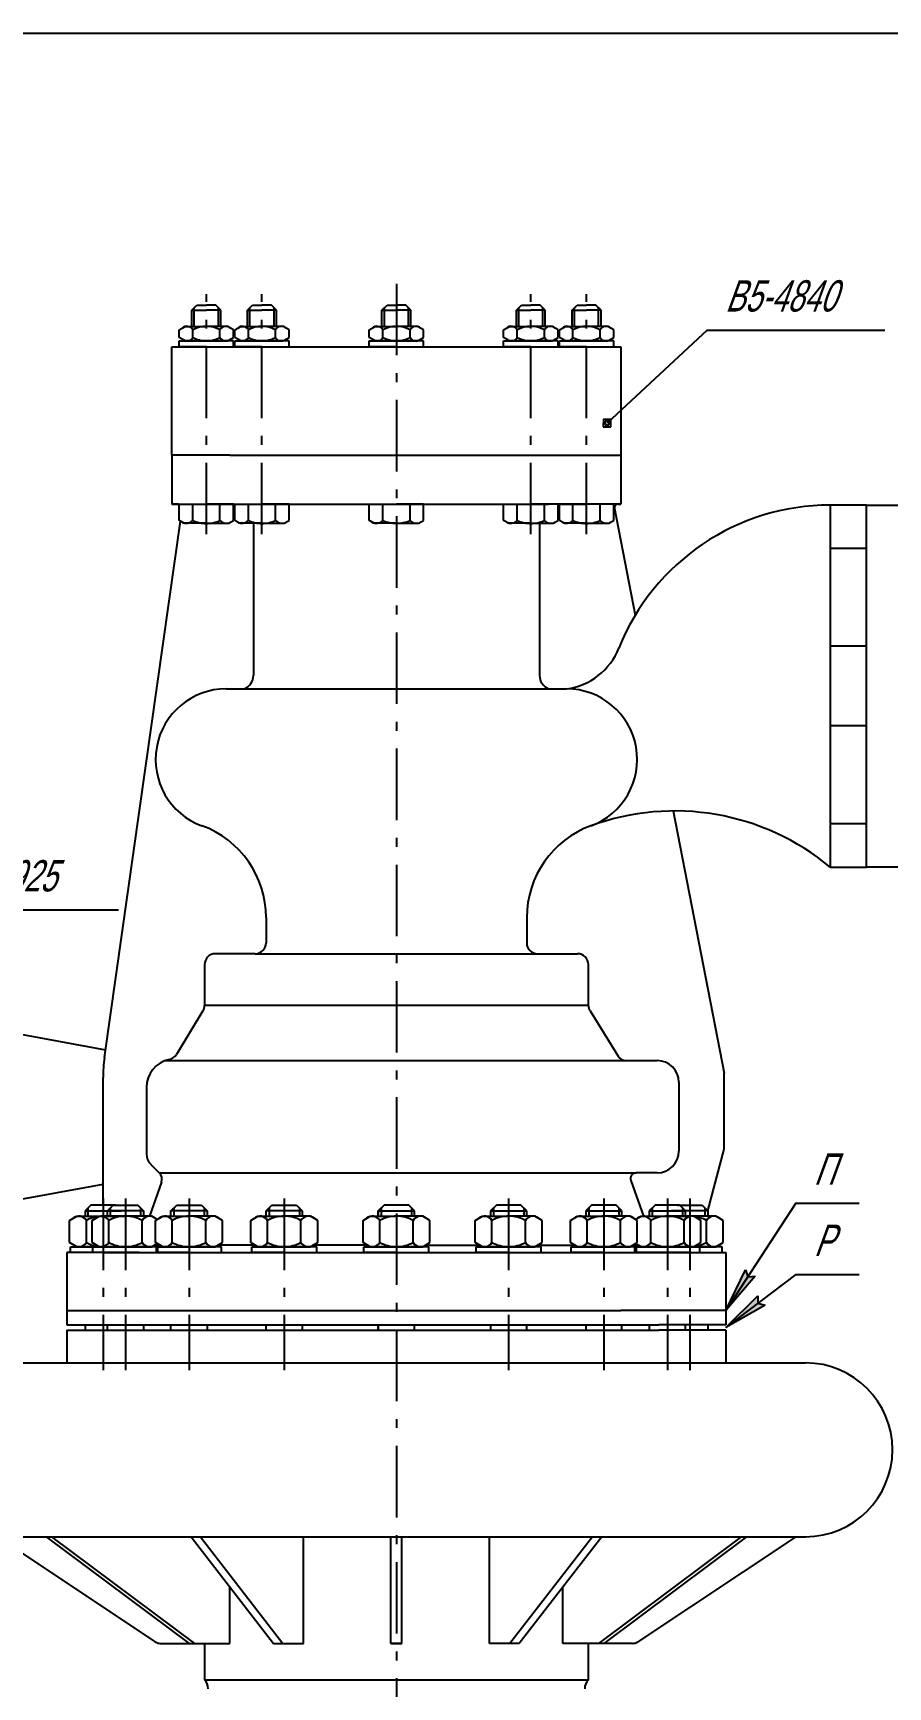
# Model space of a CAD drawing. Extents: x 0 to 841, y 0 to 594.
# Drawn here: x 550.8 to 646.4, y 107 to 292 of the extents above; entities that cross this region are included whole.
import ezdxf

# ---------------------------------------------------------------- set-up
doc = ezdxf.new("R2010")
doc.units = 0
doc.header["$MEASUREMENT"] = 0
for name, pattern in [('K5LT32768', [0]), ('K5LT_AXLED', [13, 8, -2, 1, -2]), ('K5LT_BASIC', [0]), ('K5LT_THIN', [0])]:
    doc.linetypes.add(name, pattern=pattern)
doc.layers.add('LAYER0VIEW0', color=7, linetype='Continuous')
doc.styles.add('K5_TEXTSTYLE', font='win_eskd.shx', dxfattribs={"width": 0.7, "oblique": 15, "bigfont": 'b_eskd.shx'})

# ---------------------------------------------------------------- blocks, each defined once
blk = doc.blocks.new('*L29')
at = {"layer": 'LAYER0VIEW0', "color": 7, "linetype": 'K5LT_THIN'}
for p, q in [((0.87, 8.23), (-0.03, -0.3)), ((0.87, 8.23), (29.64, 8.23)), ((0.03, 0.3), (-0.63, -0.24)), ((0, 0), (-0.33, -0.27)), ((0, 0), (0.03, 0.3)), ((0.27, -0.33), (0, 0)), ((0.57, -0.36), (0.03, 0.3)), ((-0.63, -0.24), (-0.09, -0.9)), ((-0.33, -0.27), (-0.06, -0.6)), ((-0.09, -0.9), (0.57, -0.36)), ((-0.06, -0.6), (0.27, -0.33))]:
    blk.add_line(p, q, dxfattribs=at)
at = {"layer": 'LAYER0VIEW0', "color": 7, "style": 'K5_TEXTSTYLE', "oblique": 20, "width": 0.7}
blk.add_text('ВК889-04925', height=3.5, dxfattribs=at).set_placement((2.87, 10.3))
blk = doc.blocks.new('*L32')
at = {"layer": 'LAYER0VIEW0', "color": 7, "linetype": 'K5LT_THIN'}
for p, q in [((10.98, 10.19), (-0.22, -0.2)), ((10.98, 10.19), (30.86, 10.19)), ((-0.63, 0.24), (-0.66, -0.61)), ((0.22, 0.2), (-0.63, 0.24)), ((-0.42, 0.02), (-0.44, -0.41)), ((0, 0), (-0.42, 0.02)), ((0, 0), (0.22, 0.2)), ((0.19, -0.64), (0.22, 0.2)), ((-0.66, -0.61), (0.19, -0.64)), ((-0.44, -0.41), (-0.02, -0.42)), ((-0.02, -0.42), (0, 0))]:
    blk.add_line(p, q, dxfattribs=at)
at = {"layer": 'LAYER0VIEW0', "color": 7, "style": 'K5_TEXTSTYLE', "oblique": 20, "width": 0.7}
blk.add_text('В5-4840', height=3.5, dxfattribs=at).set_placement((12.98, 12.27))
blk = doc.blocks.new('*L36')
at = {"layer": 'LAYER0VIEW0'}
for points in [[(0, 0), (2.46, 3.77), (2.18, 4.55)], [(0, 0), (3.28, 3.83), (2.46, 3.77)]]:
    blk.add_hatch(color=7, dxfattribs=at).paths.add_polyline_path(points)
at = {"layer": 'LAYER0VIEW0', "color": 7, "linetype": 'K5LT_THIN'}
for q in [(0, 0), (14.92, 12.01)]:
    blk.add_line((7.82, 12.01), q, dxfattribs=at)
at = {"layer": 'LAYER0VIEW0', "color": 7, "linetype": 'K5LT32768'}
for p, q in [((0, 0), (2.18, 4.55)), ((3.28, 3.83), (0, 0)), ((2.18, 4.55), (2.46, 3.77)), ((2.46, 3.77), (3.28, 3.83))]:
    blk.add_line(p, q, dxfattribs=at)
at = {"layer": 'LAYER0VIEW0', "color": 7, "style": 'K5_TEXTSTYLE', "oblique": 20, "width": 0.7}
blk.add_text('П', height=3.5, dxfattribs=at).set_placement((9.82, 14.08))
blk = doc.blocks.new('*L37')
at = {"layer": 'LAYER0VIEW0'}
for points in [[(3.58, 2.72), (3.58, 3.55), (0, 0)], [(3.58, 2.72), (4.38, 2.5), (0, 0)]]:
    blk.add_hatch(color=7, dxfattribs=at).paths.add_polyline_path(points)
at = {"layer": 'LAYER0VIEW0', "color": 7, "linetype": 'K5LT_THIN'}
for q in [(0, 0), (14.92, 5.94)]:
    blk.add_line((7.82, 5.94), q, dxfattribs=at)
at = {"layer": 'LAYER0VIEW0', "color": 7, "linetype": 'K5LT32768'}
for p, q in [((0, 0), (3.58, 3.55)), ((4.38, 2.5), (0, 0)), ((3.58, 3.55), (3.58, 2.72)), ((3.58, 2.72), (4.38, 2.5))]:
    blk.add_line(p, q, dxfattribs=at)
at = {"layer": 'LAYER0VIEW0', "color": 7, "style": 'K5_TEXTSTYLE', "oblique": 20, "width": 0.7}
blk.add_text('Р', height=3.5, dxfattribs=at).set_placement((9.82, 8.01))
blk = doc.blocks.new('*U64')
at = {"layer": 'LAYER0VIEW0', "color": 5, "linetype": 'K5LT_BASIC'}
for p, q in [((-3.64, 0.65), (0, 0.65)), ((0, 0), (-3.64, 0)), ((3.64, 0.65), (0, 0.65)), ((0, 0), (3.64, 0)), ((3.64, 0), (3.64, 0.65))]:
    blk.add_line(p, q, dxfattribs=at)
blk = doc.blocks.new('*U65')
at = {"layer": 'LAYER0VIEW0', "color": 5, "linetype": 'K5LT_BASIC'}
for p, q in [((-2.94, 3.4), (0, 3.4)), ((2.94, 3.4), (0, 3.4)), ((1.87, 0.46), (1.87, 2.94)), ((3.74, 2.94), (2.94, 3.4)), ((3.74, 0.46), (3.74, 2.94)), ((0, 0), (-2.94, 0)), ((0, 0), (2.94, 0)), ((2.94, 0), (3.74, 0.46))]:
    blk.add_line(p, q, dxfattribs=at)
for centre, radius, start, end in [((-2.7, 2.44), 0.97, 83.3058, 83.8651), ((0, -0.59), 4, 88.6815, 90), ((0, -0.59), 4, 62.0947, 82.9336), ((2.7, 2.44), 0.97, 49.008, 148.9806), ((-2.7, 0.96), 0.97, 276.1349, 276.6942), ((0, 4), 4, 270, 271.3185), ((0, 4), 4, 277.0664, 297.9053), ((2.7, 0.96), 0.97, 211.0195, 310.992)]:
    blk.add_arc(centre, radius, start, end, dxfattribs=at)
blk = doc.blocks.new('*U66')
at = {"layer": 'LAYER0VIEW0', "color": 5, "linetype": 'K5LT_BASIC'}
for p, q in [((-3.64, 0), (-3.64, 0.65)), ((-3.64, 0.65), (0, 0.65)), ((0, 0), (-3.64, 0)), ((3.64, 0.65), (0, 0.65)), ((0, 0), (3.64, 0)), ((3.64, 0), (3.64, 0.65))]:
    blk.add_line(p, q, dxfattribs=at)
blk = doc.blocks.new('*U67')
at = {"layer": 'LAYER0VIEW0', "color": 5, "linetype": 'K5LT_BASIC'}
for p, q in [((-3.74, 2.94), (-2.94, 3.4)), ((-3.74, 0.46), (-3.74, 2.94)), ((-2.94, 3.4), (0, 3.4)), ((-1.87, 0.46), (-1.87, 2.94)), ((2.94, 3.4), (0, 3.4)), ((1.87, 0.46), (1.87, 2.94)), ((3.74, 2.94), (2.94, 3.4)), ((3.74, 0.46), (3.74, 2.94)), ((-2.94, 0), (-3.74, 0.46)), ((0, 0), (-2.94, 0)), ((0, 0), (2.94, 0)), ((2.94, 0), (3.74, 0.46))]:
    blk.add_line(p, q, dxfattribs=at)
for centre, radius, start, end in [((-2.7, 2.44), 0.97, 31.0194, 130.992), ((0, -0.59), 4, 90, 117.9053), ((0, -0.59), 4, 62.0947, 90), ((2.7, 2.44), 0.97, 49.008, 148.9806), ((-2.7, 0.96), 0.97, 229.008, 328.9805), ((0, 4), 4, 242.0947, 270), ((0, 4), 4, 270, 297.9053), ((2.7, 0.96), 0.97, 211.0195, 310.992)]:
    blk.add_arc(centre, radius, start, end, dxfattribs=at)
blk = doc.blocks.new('*U68')
at = {"layer": 'LAYER0VIEW0', "color": 5, "linetype": 'K5LT_BASIC'}
for p, q in [((-3.64, 0), (-3.64, 0.65)), ((-3.64, 0.65), (0, 0.65)), ((0, 0), (-3.64, 0)), ((3.64, 0.65), (0, 0.65)), ((0, 0), (3.64, 0)), ((3.64, 0), (3.64, 0.65))]:
    blk.add_line(p, q, dxfattribs=at)
blk = doc.blocks.new('*U69')
at = {"layer": 'LAYER0VIEW0', "color": 5, "linetype": 'K5LT_BASIC'}
for p, q in [((-3.56, 3.04), (-2.94, 3.4)), ((-2.94, 3.4), (0, 3.4)), ((-1.87, 0.46), (-1.87, 2.94)), ((2.94, 3.4), (0, 3.4)), ((1.87, 0.46), (1.87, 2.94)), ((3.74, 2.94), (2.94, 3.4)), ((3.74, 0.46), (3.74, 2.94)), ((-2.94, 0), (-3.56, 0.36)), ((0, 0), (-2.94, 0)), ((0, 0), (2.94, 0)), ((2.94, 0), (3.74, 0.46))]:
    blk.add_line(p, q, dxfattribs=at)
for centre, radius, start, end in [((-2.7, 2.44), 0.97, 31.0194, 130.992), ((0, -0.59), 4, 90, 117.9053), ((0, -0.59), 4, 62.0947, 90), ((2.7, 2.44), 0.97, 49.008, 148.9806), ((-2.7, 0.96), 0.97, 229.008, 328.9805), ((0, 4), 4, 242.0947, 270), ((0, 4), 4, 270, 297.9053), ((2.7, 0.96), 0.97, 211.0195, 310.992)]:
    blk.add_arc(centre, radius, start, end, dxfattribs=at)
blk = doc.blocks.new('*U70')
at = {"layer": 'LAYER0VIEW0', "color": 5, "linetype": 'K5LT_BASIC'}
for p, q in [((-3.64, 0), (-3.64, 0.65)), ((-3.64, 0.65), (0, 0.65)), ((0, 0), (-3.64, 0)), ((3.64, 0.65), (0, 0.65)), ((0, 0), (3.64, 0)), ((3.64, 0), (3.64, 0.65))]:
    blk.add_line(p, q, dxfattribs=at)
blk = doc.blocks.new('*U71')
at = {"layer": 'LAYER0VIEW0', "color": 5, "linetype": 'K5LT_BASIC'}
for p, q in [((-3.74, 2.94), (-2.94, 3.4)), ((-3.74, 0.46), (-3.74, 2.94)), ((-2.94, 3.4), (0, 3.4)), ((-1.87, 0.46), (-1.87, 2.94)), ((2.94, 3.4), (0, 3.4)), ((1.87, 0.46), (1.87, 2.94)), ((3.74, 2.94), (2.94, 3.4)), ((3.74, 0.46), (3.74, 2.94)), ((-2.94, 0), (-3.74, 0.46)), ((0, 0), (-2.94, 0)), ((0, 0), (2.94, 0)), ((2.94, 0), (3.74, 0.46))]:
    blk.add_line(p, q, dxfattribs=at)
for centre, radius, start, end in [((-2.7, 2.44), 0.97, 31.0194, 130.992), ((0, -0.59), 4, 90, 117.9053), ((0, -0.59), 4, 62.0947, 90), ((2.7, 2.44), 0.97, 49.008, 148.9806), ((-2.7, 0.96), 0.97, 229.008, 328.9805), ((0, 4), 4, 242.0947, 270), ((0, 4), 4, 270, 297.9053), ((2.7, 0.96), 0.97, 211.0195, 310.992)]:
    blk.add_arc(centre, radius, start, end, dxfattribs=at)
blk = doc.blocks.new('*U72')
at = {"layer": 'LAYER0VIEW0', "color": 5, "linetype": 'K5LT_BASIC'}
for p, q in [((-3.64, 0), (-3.64, 0.65)), ((-3.64, 0.65), (0, 0.65)), ((0, 0), (-3.64, 0)), ((3.64, 0.65), (0, 0.65)), ((0, 0), (3.64, 0)), ((3.64, 0), (3.64, 0.65))]:
    blk.add_line(p, q, dxfattribs=at)
blk = doc.blocks.new('*U73')
at = {"layer": 'LAYER0VIEW0', "color": 5, "linetype": 'K5LT_BASIC'}
for p, q in [((-3.74, 2.94), (-2.94, 3.4)), ((-3.74, 0.46), (-3.74, 2.94)), ((-2.94, 3.4), (0, 3.4)), ((-1.87, 0.46), (-1.87, 2.94)), ((2.94, 3.4), (0, 3.4)), ((1.87, 0.46), (1.87, 2.94)), ((3.74, 2.94), (2.94, 3.4)), ((3.74, 0.46), (3.74, 2.94)), ((-2.94, 0), (-3.74, 0.46)), ((0, 0), (-2.94, 0)), ((0, 0), (2.94, 0)), ((2.94, 0), (3.74, 0.46))]:
    blk.add_line(p, q, dxfattribs=at)
for centre, radius, start, end in [((-2.7, 2.44), 0.97, 31.0194, 130.992), ((0, -0.59), 4, 90, 117.9053), ((0, -0.59), 4, 62.0947, 90), ((2.7, 2.44), 0.97, 49.008, 148.9806), ((-2.7, 0.96), 0.97, 229.008, 328.9805), ((0, 4), 4, 242.0947, 270), ((0, 4), 4, 270, 297.9053), ((2.7, 0.96), 0.97, 211.0195, 310.992)]:
    blk.add_arc(centre, radius, start, end, dxfattribs=at)
blk = doc.blocks.new('*U74')
at = {"layer": 'LAYER0VIEW0', "color": 5, "linetype": 'K5LT_BASIC'}
for p, q in [((-3.64, 0), (-3.64, 0.65)), ((-3.64, 0.65), (0, 0.65)), ((0, 0), (-3.64, 0)), ((3.64, 0.65), (0, 0.65)), ((0, 0), (3.64, 0))]:
    blk.add_line(p, q, dxfattribs=at)
blk = doc.blocks.new('*U75')
at = {"layer": 'LAYER0VIEW0', "color": 5, "linetype": 'K5LT_BASIC'}
for p, q in [((-3.74, 2.94), (-2.94, 3.4)), ((-3.74, 0.46), (-3.74, 2.94)), ((-2.94, 3.4), (0, 3.4)), ((-1.87, 0.46), (-1.87, 2.94)), ((2.94, 3.4), (0, 3.4)), ((-2.94, 0), (-3.74, 0.46)), ((0, 0), (-2.94, 0)), ((0, 0), (2.94, 0))]:
    blk.add_line(p, q, dxfattribs=at)
for centre, radius, start, end in [((-2.7, 2.44), 0.97, 31.0194, 130.992), ((0, -0.59), 4, 97.0664, 117.9053), ((0, -0.59), 4, 90, 91.3185), ((2.7, 2.44), 0.97, 96.1349, 96.6942), ((-2.7, 0.96), 0.97, 229.008, 328.9805), ((0, 4), 4, 242.0947, 262.9336), ((0, 4), 4, 268.6815, 270), ((2.7, 0.96), 0.97, 263.3058, 263.8651)]:
    blk.add_arc(centre, radius, start, end, dxfattribs=at)
blk = doc.blocks.new('*U76')
at = {"layer": 'LAYER0VIEW0', "color": 5, "linetype": 'K5LT_BASIC'}
for p, q in [((-3.64, 0), (-3.64, 0.65)), ((-3.64, 0.65), (0, 0.65)), ((0, 0), (-3.64, 0)), ((3.64, 0.65), (0, 0.65)), ((0, 0), (3.64, 0)), ((3.64, 0), (3.64, 0.65))]:
    blk.add_line(p, q, dxfattribs=at)
blk = doc.blocks.new('*U77')
at = {"layer": 'LAYER0VIEW0', "color": 5, "linetype": 'K5LT_BASIC'}
for p, q in [((-3.74, 2.94), (-2.94, 3.4)), ((-3.74, 0.46), (-3.74, 2.94)), ((-2.94, 3.4), (0, 3.4)), ((-1.87, 0.46), (-1.87, 2.94)), ((2.94, 3.4), (0, 3.4)), ((1.87, 0.46), (1.87, 2.94)), ((3.56, 3.04), (2.94, 3.4)), ((-2.94, 0), (-3.74, 0.46)), ((0, 0), (-2.94, 0)), ((0, 0), (2.94, 0)), ((2.94, 0), (3.56, 0.36))]:
    blk.add_line(p, q, dxfattribs=at)
for centre, radius, start, end in [((-2.7, 2.44), 0.97, 31.0194, 130.992), ((0, -0.59), 4, 90, 117.9053), ((0, -0.59), 4, 62.0947, 90), ((2.7, 2.44), 0.97, 49.008, 148.9806), ((-2.7, 0.96), 0.97, 229.008, 328.9805), ((0, 4), 4, 242.0947, 270), ((0, 4), 4, 270, 297.9053), ((2.7, 0.96), 0.97, 211.0195, 310.992)]:
    blk.add_arc(centre, radius, start, end, dxfattribs=at)
blk = doc.blocks.new('*U78')
at = {"layer": 'LAYER0VIEW0', "color": 5, "linetype": 'K5LT_BASIC'}
for p, q in [((-3.64, 0), (-3.64, 0.65)), ((-3.64, 0.65), (0, 0.65)), ((0, 0), (-3.64, 0)), ((3.64, 0.65), (0, 0.65)), ((0, 0), (3.64, 0)), ((3.64, 0), (3.64, 0.65))]:
    blk.add_line(p, q, dxfattribs=at)
blk = doc.blocks.new('*U79')
at = {"layer": 'LAYER0VIEW0', "color": 5, "linetype": 'K5LT_BASIC'}
for p, q in [((-3.74, 2.94), (-2.94, 3.4)), ((-3.74, 0.46), (-3.74, 2.94)), ((-2.94, 3.4), (0, 3.4)), ((-1.87, 0.46), (-1.87, 2.94)), ((2.94, 3.4), (0, 3.4)), ((1.87, 0.46), (1.87, 2.94)), ((3.74, 2.94), (2.94, 3.4)), ((3.74, 0.46), (3.74, 2.94)), ((-2.94, 0), (-3.74, 0.46)), ((0, 0), (-2.94, 0)), ((0, 0), (2.94, 0)), ((2.94, 0), (3.74, 0.46))]:
    blk.add_line(p, q, dxfattribs=at)
for centre, radius, start, end in [((-2.7, 2.44), 0.97, 31.0194, 130.992), ((0, -0.59), 4, 90, 117.9053), ((0, -0.59), 4, 62.0947, 90), ((2.7, 2.44), 0.97, 49.008, 148.9806), ((-2.7, 0.96), 0.97, 229.008, 328.9805), ((0, 4), 4, 242.0947, 270), ((0, 4), 4, 270, 297.9053), ((2.7, 0.96), 0.97, 211.0195, 310.992)]:
    blk.add_arc(centre, radius, start, end, dxfattribs=at)
blk = doc.blocks.new('*U80')
at = {"layer": 'LAYER0VIEW0', "color": 5, "linetype": 'K5LT_BASIC'}
for p, q in [((-3.64, 0), (-3.64, 0.65)), ((-3.64, 0.65), (0, 0.65)), ((0, 0), (-3.64, 0)), ((3.64, 0.65), (0, 0.65)), ((0, 0), (3.64, 0)), ((3.64, 0), (3.64, 0.65))]:
    blk.add_line(p, q, dxfattribs=at)
blk = doc.blocks.new('*U81')
at = {"layer": 'LAYER0VIEW0', "color": 5, "linetype": 'K5LT_BASIC'}
for p, q in [((-3.74, 2.94), (-2.94, 3.4)), ((-3.74, 0.46), (-3.74, 2.94)), ((-2.94, 3.4), (0, 3.4)), ((-1.87, 0.46), (-1.87, 2.94)), ((2.94, 3.4), (0, 3.4)), ((1.87, 0.46), (1.87, 2.94)), ((3.74, 2.94), (2.94, 3.4)), ((3.74, 0.46), (3.74, 2.94)), ((-2.94, 0), (-3.74, 0.46)), ((0, 0), (-2.94, 0)), ((0, 0), (2.94, 0)), ((2.94, 0), (3.74, 0.46))]:
    blk.add_line(p, q, dxfattribs=at)
for centre, radius, start, end in [((-2.7, 2.44), 0.97, 31.0194, 130.992), ((0, -0.59), 4, 90, 117.9053), ((0, -0.59), 4, 62.0947, 90), ((2.7, 2.44), 0.97, 49.008, 148.9806), ((-2.7, 0.96), 0.97, 229.008, 328.9805), ((0, 4), 4, 242.0947, 270), ((0, 4), 4, 270, 297.9053), ((2.7, 0.96), 0.97, 211.0195, 310.992)]:
    blk.add_arc(centre, radius, start, end, dxfattribs=at)
blk = doc.blocks.new('*U120')
at = {"layer": 'LAYER0VIEW0', "color": 7, "linetype": 'K5LT_AXLED'}
blk.add_line((0, 0), (0, 26.85), dxfattribs=at)
at = {"layer": 'LAYER0VIEW0', "color": 5, "linetype": 'K5LT_BASIC'}
for p, q in [((-1.62, 25.07), (-1.05, 25.64)), ((-1.62, 25.07), (0, 25.07)), ((-1.62, 23.25), (-1.62, 25.07)), ((-1.05, 25.64), (0, 25.64)), ((1.05, 25.64), (0, 25.64)), ((1.62, 25.07), (0, 25.07)), ((1.62, 25.07), (1.05, 25.64)), ((1.62, 23.25), (1.62, 25.07)), ((-3.04, 1.53), (-3.04, 3.36)), ((-3.04, 3.36), (0, 3.36)), ((-1.52, 1.53), (-1.52, 3.36)), ((3.04, 3.36), (0, 3.36)), ((1.52, 1.53), (1.52, 3.36)), ((3.04, 1.53), (3.04, 3.36)), ((-2.5, 1.22), (-3.04, 1.53)), ((0, 1.22), (-2.5, 1.22)), ((0, 1.22), (2.5, 1.22)), ((2.5, 1.22), (3.04, 1.53))]:
    blk.add_line(p, q, dxfattribs=at)
at = {"layer": 'LAYER0VIEW0', "color": 7, "linetype": 'K5LT_THIN'}
for p, q in [((-1.35, 23.25), (-1.35, 25.34)), ((1.35, 23.25), (1.35, 25.34))]:
    blk.add_line(p, q, dxfattribs=at)
at = {"layer": 'LAYER0VIEW0', "color": 5, "linetype": 'K5LT_BASIC'}
for centre, radius, start, end in [((-2.24, 2.2), 0.983, 237.231, 316.9518), ((0, 5.08), 3.87, 246.8627, 270), ((0, 5.08), 3.87, 270, 293.1373), ((2.24, 2.2), 0.983, 223.0482, 302.769)]:
    blk.add_arc(centre, radius, start, end, dxfattribs=at)
blk = doc.blocks.new('*U121')
at = {"layer": 'LAYER0VIEW0', "color": 5, "linetype": 'K5LT_BASIC'}
for p, q in [((-3.04, 0), (-3.04, 0.65)), ((-3.04, 0.65), (0, 0.65)), ((0, 0), (-3.04, 0)), ((3.04, 0.65), (0, 0.65)), ((0, 0), (3.04, 0)), ((3.04, 0), (3.04, 0.65))]:
    blk.add_line(p, q, dxfattribs=at)
blk = doc.blocks.new('*U122')
at = {"layer": 'LAYER0VIEW0', "color": 5, "linetype": 'K5LT_BASIC'}
for p, q in [((-3.04, 1.23), (-2.37, 1.62)), ((-3.04, 0.39), (-3.04, 1.23)), ((-2.37, 0), (-3.04, 0.39)), ((-2.37, 1.62), (0, 1.62)), ((0, 0), (-2.37, 0)), ((-1.52, 0.39), (-1.52, 1.23)), ((2.37, 1.62), (0, 1.62)), ((0, 0), (2.37, 0)), ((1.52, 0.39), (1.52, 1.23)), ((3.04, 1.23), (2.37, 1.62)), ((2.37, 0), (3.04, 0.39)), ((3.04, 0.39), (3.04, 1.23))]:
    blk.add_line(p, q, dxfattribs=at)
for centre, radius, start, end in [((-2.19, 0.86), 0.767, 29.2244, 132.2164), ((-2.19, 0.76), 0.767, 227.7836, 330.7756), ((0, -1.56), 3.18, 90, 118.5789), ((0, 3.18), 3.18, 241.4211, 270), ((0, -1.56), 3.18, 61.4211, 90), ((0, 3.18), 3.18, 270, 298.5789), ((2.19, 0.86), 0.767, 47.7836, 150.7756), ((2.19, 0.76), 0.767, 209.2244, 312.2164)]:
    blk.add_arc(centre, radius, start, end, dxfattribs=at)
blk = doc.blocks.new('*U123')
at = {"layer": 'LAYER0VIEW0', "color": 5, "linetype": 'K5LT_BASIC'}
for p, q in [((-1.62, 23.85), (-1.05, 24.42)), ((-1.05, 24.42), (0, 24.42)), ((1.05, 24.42), (0, 24.42)), ((1.62, 23.85), (1.05, 24.42)), ((-1.62, 23.85), (0, 23.85)), ((-1.62, 22.03), (-1.62, 23.85)), ((1.62, 23.85), (0, 23.85)), ((1.62, 22.03), (1.62, 23.85)), ((-3.04, 0.31), (-3.04, 2.15)), ((-3.04, 2.15), (0, 2.15)), ((-1.52, 0.31), (-1.52, 2.15)), ((3.04, 2.15), (0, 2.15)), ((1.52, 0.31), (1.52, 2.15)), ((3.04, 0.31), (3.04, 2.15)), ((-2.5, 0), (-3.04, 0.31)), ((0, 0), (-2.5, 0)), ((0, 0), (2.5, 0)), ((2.5, 0), (3.04, 0.31))]:
    blk.add_line(p, q, dxfattribs=at)
at = {"layer": 'LAYER0VIEW0', "color": 7, "linetype": 'K5LT_THIN'}
for p, q in [((-1.35, 22.03), (-1.35, 24.13)), ((1.35, 22.03), (1.35, 24.13))]:
    blk.add_line(p, q, dxfattribs=at)
at = {"layer": 'LAYER0VIEW0', "color": 5, "linetype": 'K5LT_BASIC'}
for centre, radius, start, end in [((-2.24, 0.98), 0.983, 237.231, 316.9518), ((0, 3.87), 3.87, 246.8627, 270), ((0, 3.87), 3.87, 270, 293.1373), ((2.24, 0.98), 0.983, 223.0482, 302.769)]:
    blk.add_arc(centre, radius, start, end, dxfattribs=at)
blk = doc.blocks.new('*U124')
at = {"layer": 'LAYER0VIEW0', "color": 5, "linetype": 'K5LT_BASIC'}
for p, q in [((-3.04, 1.23), (-2.37, 1.62)), ((-3.04, 0.39), (-3.04, 1.23)), ((-2.37, 0), (-3.04, 0.39)), ((-2.37, 1.62), (0, 1.62)), ((0, 0), (-2.37, 0)), ((-1.52, 0.39), (-1.52, 1.23)), ((2.37, 1.62), (0, 1.62)), ((0, 0), (2.37, 0)), ((1.52, 0.39), (1.52, 1.23)), ((3.04, 1.23), (2.37, 1.62)), ((2.37, 0), (3.04, 0.39)), ((3.04, 0.39), (3.04, 1.23))]:
    blk.add_line(p, q, dxfattribs=at)
for centre, radius, start, end in [((-2.19, 0.86), 0.767, 29.2244, 132.2164), ((-2.19, 0.76), 0.767, 227.7836, 330.7756), ((0, -1.56), 3.18, 90, 118.5789), ((0, 3.18), 3.18, 241.4211, 270), ((0, -1.56), 3.18, 61.4211, 90), ((0, 3.18), 3.18, 270, 298.5789), ((2.19, 0.86), 0.767, 47.7836, 150.7756), ((2.19, 0.76), 0.767, 209.2244, 312.2164)]:
    blk.add_arc(centre, radius, start, end, dxfattribs=at)
blk = doc.blocks.new('*U125')
at = {"layer": 'LAYER0VIEW0', "color": 5, "linetype": 'K5LT_BASIC'}
for p, q in [((-3.04, 0), (-3.04, 0.65)), ((-3.04, 0.65), (0, 0.65)), ((0, 0), (-3.04, 0)), ((3.04, 0.65), (0, 0.65)), ((0, 0), (3.04, 0)), ((3.04, 0), (3.04, 0.65))]:
    blk.add_line(p, q, dxfattribs=at)
blk = doc.blocks.new('*U126')
at = {"layer": 'LAYER0VIEW0', "color": 7, "linetype": 'K5LT_AXLED'}
blk.add_line((0, 0), (0, 26.85), dxfattribs=at)
at = {"layer": 'LAYER0VIEW0', "color": 5, "linetype": 'K5LT_BASIC'}
for p, q in [((-1.62, 25.07), (-1.05, 25.64)), ((-1.62, 25.07), (0, 25.07)), ((-1.62, 23.25), (-1.62, 25.07)), ((-1.05, 25.64), (0, 25.64)), ((1.05, 25.64), (0, 25.64)), ((1.62, 25.07), (0, 25.07)), ((1.62, 25.07), (1.05, 25.64)), ((1.62, 23.25), (1.62, 25.07)), ((-3.04, 1.53), (-3.04, 3.36)), ((-3.04, 3.36), (0, 3.36)), ((-1.52, 1.53), (-1.52, 3.36)), ((3.04, 3.36), (0, 3.36)), ((1.52, 1.53), (1.52, 3.36)), ((3.04, 1.53), (3.04, 3.36)), ((-2.5, 1.22), (-3.04, 1.53)), ((0, 1.22), (-2.5, 1.22)), ((0, 1.22), (2.5, 1.22)), ((2.5, 1.22), (3.04, 1.53))]:
    blk.add_line(p, q, dxfattribs=at)
at = {"layer": 'LAYER0VIEW0', "color": 7, "linetype": 'K5LT_THIN'}
for p, q in [((-1.35, 23.25), (-1.35, 25.34)), ((1.35, 23.25), (1.35, 25.34))]:
    blk.add_line(p, q, dxfattribs=at)
at = {"layer": 'LAYER0VIEW0', "color": 5, "linetype": 'K5LT_BASIC'}
for centre, radius, start, end in [((-2.24, 2.2), 0.983, 237.231, 316.9518), ((0, 5.08), 3.87, 246.8627, 270), ((0, 5.08), 3.87, 270, 293.1373), ((2.24, 2.2), 0.983, 223.0482, 302.769)]:
    blk.add_arc(centre, radius, start, end, dxfattribs=at)
blk = doc.blocks.new('*U127')
at = {"layer": 'LAYER0VIEW0', "color": 5, "linetype": 'K5LT_BASIC'}
for p, q in [((-3.04, 1.23), (-2.37, 1.62)), ((-3.04, 0.39), (-3.04, 1.23)), ((-2.37, 0), (-3.04, 0.39)), ((-2.37, 1.62), (0, 1.62)), ((0, 0), (-2.37, 0)), ((-1.52, 0.39), (-1.52, 1.23)), ((2.37, 1.62), (0, 1.62)), ((0, 0), (2.37, 0)), ((1.52, 0.39), (1.52, 1.23)), ((3.04, 1.23), (2.37, 1.62)), ((2.37, 0), (3.04, 0.39)), ((3.04, 0.39), (3.04, 1.23))]:
    blk.add_line(p, q, dxfattribs=at)
for centre, radius, start, end in [((-2.19, 0.86), 0.767, 29.2244, 132.2164), ((-2.19, 0.76), 0.767, 227.7836, 330.7756), ((0, -1.56), 3.18, 90, 118.5789), ((0, 3.18), 3.18, 241.4211, 270), ((0, -1.56), 3.18, 61.4211, 90), ((0, 3.18), 3.18, 270, 298.5789), ((2.19, 0.86), 0.767, 47.7836, 150.7756), ((2.19, 0.76), 0.767, 209.2244, 312.2164)]:
    blk.add_arc(centre, radius, start, end, dxfattribs=at)
blk = doc.blocks.new('*U128')
at = {"layer": 'LAYER0VIEW0', "color": 5, "linetype": 'K5LT_BASIC'}
for p, q in [((-3.04, 0), (-3.04, 0.65)), ((-3.04, 0.65), (0, 0.65)), ((0, 0), (-3.04, 0)), ((3.04, 0.65), (0, 0.65)), ((0, 0), (3.04, 0)), ((3.04, 0), (3.04, 0.65))]:
    blk.add_line(p, q, dxfattribs=at)
blk = doc.blocks.new('*U129')
at = {"layer": 'LAYER0VIEW0', "color": 7, "linetype": 'K5LT_AXLED'}
blk.add_line((0, 0), (0, 26.85), dxfattribs=at)
at = {"layer": 'LAYER0VIEW0', "color": 5, "linetype": 'K5LT_BASIC'}
for p, q in [((-1.62, 25.07), (-1.05, 25.64)), ((-1.62, 25.07), (0, 25.07)), ((-1.62, 23.25), (-1.62, 25.07)), ((-1.05, 25.64), (0, 25.64)), ((1.05, 25.64), (0, 25.64)), ((1.62, 25.07), (0, 25.07)), ((1.62, 25.07), (1.05, 25.64)), ((1.62, 23.25), (1.62, 25.07)), ((-3.04, 1.53), (-3.04, 3.36)), ((-3.04, 3.36), (0, 3.36)), ((-1.52, 1.53), (-1.52, 3.36)), ((3.04, 3.36), (0, 3.36)), ((1.52, 1.53), (1.52, 3.36)), ((3.04, 1.53), (3.04, 3.36)), ((-2.5, 1.22), (-3.04, 1.53)), ((0, 1.22), (-2.5, 1.22)), ((0, 1.22), (2.5, 1.22)), ((2.5, 1.22), (3.04, 1.53))]:
    blk.add_line(p, q, dxfattribs=at)
at = {"layer": 'LAYER0VIEW0', "color": 7, "linetype": 'K5LT_THIN'}
for p, q in [((-1.35, 23.25), (-1.35, 25.34)), ((1.35, 23.25), (1.35, 25.34))]:
    blk.add_line(p, q, dxfattribs=at)
at = {"layer": 'LAYER0VIEW0', "color": 5, "linetype": 'K5LT_BASIC'}
for centre, radius, start, end in [((-2.24, 2.2), 0.983, 237.231, 316.9518), ((0, 5.08), 3.87, 246.8627, 270), ((0, 5.08), 3.87, 270, 293.1373), ((2.24, 2.2), 0.983, 223.0482, 302.769)]:
    blk.add_arc(centre, radius, start, end, dxfattribs=at)
blk = doc.blocks.new('*U130')
at = {"layer": 'LAYER0VIEW0', "color": 5, "linetype": 'K5LT_BASIC'}
for p, q in [((-3.04, 1.23), (-2.37, 1.62)), ((-3.04, 0.39), (-3.04, 1.23)), ((-2.37, 0), (-3.04, 0.39)), ((-2.37, 1.62), (0, 1.62)), ((0, 0), (-2.37, 0)), ((-1.52, 0.39), (-1.52, 1.23)), ((2.37, 1.62), (0, 1.62)), ((0, 0), (2.37, 0)), ((1.52, 0.39), (1.52, 1.23)), ((3.04, 1.23), (2.37, 1.62)), ((2.37, 0), (3.04, 0.39)), ((3.04, 0.39), (3.04, 1.23))]:
    blk.add_line(p, q, dxfattribs=at)
for centre, radius, start, end in [((-2.19, 0.86), 0.767, 29.2244, 132.2164), ((-2.19, 0.76), 0.767, 227.7836, 330.7756), ((0, -1.56), 3.18, 90, 118.5789), ((0, 3.18), 3.18, 241.4211, 270), ((0, -1.56), 3.18, 61.4211, 90), ((0, 3.18), 3.18, 270, 298.5789), ((2.19, 0.86), 0.767, 47.7836, 150.7756), ((2.19, 0.76), 0.767, 209.2244, 312.2164)]:
    blk.add_arc(centre, radius, start, end, dxfattribs=at)
blk = doc.blocks.new('*U131')
at = {"layer": 'LAYER0VIEW0', "color": 5, "linetype": 'K5LT_BASIC'}
for p, q in [((-3.04, 0), (-3.04, 0.65)), ((-3.04, 0.65), (0, 0.65)), ((0, 0), (-3.04, 0)), ((3.04, 0.65), (0, 0.65)), ((0, 0), (3.04, 0)), ((3.04, 0), (3.04, 0.65))]:
    blk.add_line(p, q, dxfattribs=at)
blk = doc.blocks.new('*U132')
at = {"layer": 'LAYER0VIEW0', "color": 7, "linetype": 'K5LT_AXLED'}
blk.add_line((0, 0), (0, 26.85), dxfattribs=at)
at = {"layer": 'LAYER0VIEW0', "color": 5, "linetype": 'K5LT_BASIC'}
for p, q in [((-1.62, 25.07), (-1.05, 25.64)), ((-1.62, 25.07), (0, 25.07)), ((-1.62, 23.25), (-1.62, 25.07)), ((-1.05, 25.64), (0, 25.64)), ((1.05, 25.64), (0, 25.64)), ((1.62, 25.07), (0, 25.07)), ((1.62, 25.07), (1.05, 25.64)), ((1.62, 23.25), (1.62, 25.07)), ((-3.04, 1.53), (-3.04, 3.36)), ((-3.04, 3.36), (0, 3.36)), ((-1.52, 1.53), (-1.52, 3.36)), ((3.04, 3.36), (0, 3.36)), ((1.52, 1.53), (1.52, 3.36)), ((3.04, 1.53), (3.04, 3.36)), ((-2.5, 1.22), (-3.04, 1.53)), ((0, 1.22), (-2.5, 1.22)), ((0, 1.22), (2.5, 1.22)), ((2.5, 1.22), (3.04, 1.53))]:
    blk.add_line(p, q, dxfattribs=at)
at = {"layer": 'LAYER0VIEW0', "color": 7, "linetype": 'K5LT_THIN'}
for p, q in [((-1.35, 23.25), (-1.35, 25.34)), ((1.35, 23.25), (1.35, 25.34))]:
    blk.add_line(p, q, dxfattribs=at)
at = {"layer": 'LAYER0VIEW0', "color": 5, "linetype": 'K5LT_BASIC'}
for centre, radius, start, end in [((-2.24, 2.2), 0.983, 237.231, 316.9518), ((0, 5.08), 3.87, 246.8627, 270), ((0, 5.08), 3.87, 270, 293.1373), ((2.24, 2.2), 0.983, 223.0482, 302.769)]:
    blk.add_arc(centre, radius, start, end, dxfattribs=at)
blk = doc.blocks.new('*U133')
at = {"layer": 'LAYER0VIEW0', "color": 5, "linetype": 'K5LT_BASIC'}
for p, q in [((-3.04, 1.23), (-2.37, 1.62)), ((-3.04, 0.39), (-3.04, 1.23)), ((-2.37, 0), (-3.04, 0.39)), ((-2.37, 1.62), (0, 1.62)), ((0, 0), (-2.37, 0)), ((-1.52, 0.39), (-1.52, 1.23)), ((2.37, 1.62), (0, 1.62)), ((0, 0), (2.37, 0)), ((1.52, 0.39), (1.52, 1.23)), ((3.04, 1.23), (2.37, 1.62)), ((2.37, 0), (3.04, 0.39)), ((3.04, 0.39), (3.04, 1.23))]:
    blk.add_line(p, q, dxfattribs=at)
for centre, radius, start, end in [((-2.19, 0.86), 0.767, 29.2244, 132.2164), ((-2.19, 0.76), 0.767, 227.7836, 330.7756), ((0, -1.56), 3.18, 90, 118.5789), ((0, 3.18), 3.18, 241.4211, 270), ((0, -1.56), 3.18, 61.4211, 90), ((0, 3.18), 3.18, 270, 298.5789), ((2.19, 0.86), 0.767, 47.7836, 150.7756), ((2.19, 0.76), 0.767, 209.2244, 312.2164)]:
    blk.add_arc(centre, radius, start, end, dxfattribs=at)
blk = doc.blocks.new('*U134')
at = {"layer": 'LAYER0VIEW0', "color": 5, "linetype": 'K5LT_BASIC'}
for p, q in [((-3.04, 0), (-3.04, 0.65)), ((-3.04, 0.65), (0, 0.65)), ((0, 0), (-3.04, 0)), ((3.04, 0.65), (0, 0.65)), ((0, 0), (3.04, 0)), ((3.04, 0), (3.04, 0.65))]:
    blk.add_line(p, q, dxfattribs=at)

msp = doc.modelspace()

# ---------------------------------------------------------------- linework, layer by layer
at = {"layer": 'LAYER0VIEW0', "color": 5, "linetype": 'K5LT_BASIC'}
for p, q in [((440.5, 292), (836, 292)), ((566.35, 244.77), (566.35, 256.92)), ((566.35, 256.92), (616.57, 256.92)), ((616.57, 256.92), (616.57, 244.77)), ((572.83, 244.77), (566.35, 244.77)), ((566.35, 244.77), (566.35, 239.91)), ((572.83, 244.77), (610.09, 244.77)), ((610.09, 244.77), (616.57, 244.77)), ((616.57, 244.77), (616.57, 239.91)), ((566.35, 239.91), (566.35, 239.3)), ((567.1, 239.3), (566.35, 239.3)), ((566.35, 239.3), (574.45, 239.3)), ((574.45, 239.3), (608.47, 239.3)), ((616.57, 239.3), (608.47, 239.3)), ((615.85, 238.82), (618.17, 226.88)), ((616.25, 239.3), (616.57, 239.3)), ((616.57, 239.91), (616.57, 239.3)), ((644.03, 239.2), (639.98, 239.2)), ((639.98, 239.2), (639.98, 198.7)), ((644.03, 198.7), (644.03, 239.2)), ((644.03, 239.2), (652.13, 239.2)), ((558.81, 177.42), (567.29, 237.39)), ((575.46, 237.16), (575.46, 220.15)), ((607.46, 237.16), (607.46, 220.15)), ((644.03, 234.34), (639.98, 234.34)), ((644.03, 223.4), (639.98, 223.4)), ((572.42, 218.64), (610.49, 218.64)), ((644.03, 214.49), (639.98, 214.49)), ((622.42, 204.99), (628.11, 175.64)), ((644.03, 203.56), (639.98, 203.56)), ((639.98, 198.7), (644.03, 198.7)), ((652.13, 198.7), (644.03, 198.7)), ((576.88, 193.06), (576.88, 190.22)), ((606.04, 193.06), (606.04, 190.22)), ((575.66, 189.01), (571.21, 189.01)), ((575.66, 189.01), (607.25, 189.01)), ((607.25, 189.01), (611.71, 189.01)), ((569.99, 187.79), (569.99, 183.27)), ((612.92, 187.79), (612.92, 183.27)), ((569.99, 183.27), (612.92, 183.27)), ((569.82, 182.64), (566.85, 177.75)), ((613.11, 182.63), (616.27, 177.54)), ((548.02, 180.26), (558.93, 178.27)), ((565.61, 177.06), (617.13, 177.06)), ((617.13, 177.06), (620.62, 177.06)), ((558.65, 160.9), (558.65, 175.15)), ((563.51, 174.03), (563.51, 166.6)), ((623.05, 174.63), (623.05, 166.93)), ((628.11, 167.14), (628.11, 175.64)), ((626.29, 160.25), (628.11, 167.14)), ((563.99, 165.45), (564.93, 164.51)), ((548.02, 161.3), (558.65, 163.24)), ((565.17, 163.46), (563.84, 159.64)), ((564.93, 164.51), (618.29, 164.51)), ((617.68, 163.64), (619.08, 159.64)), ((620.62, 164.5), (618.29, 164.5)), ((557.28, 160.9), (556.63, 160.25)), ((556.63, 160.25), (556.63, 159.64)), ((556.63, 160.25), (560.68, 160.25)), ((560.03, 160.9), (557.28, 160.9)), ((559.13, 160.25), (559.77, 160.9)), ((563.18, 160.25), (559.13, 160.25)), ((559.13, 159.64), (559.13, 160.25)), ((559.77, 160.9), (562.53, 160.9)), ((562.53, 160.9), (563.18, 160.25)), ((563.18, 160.25), (563.18, 159.64)), ((566.24, 160.25), (566.89, 160.9)), ((570.29, 160.25), (566.24, 160.25)), ((566.24, 159.64), (566.24, 160.25)), ((566.89, 160.9), (569.64, 160.9)), ((569.64, 160.9), (570.29, 160.25)), ((570.29, 160.25), (570.29, 159.64)), ((576.88, 160.25), (577.53, 160.9)), ((580.93, 160.25), (576.88, 160.25)), ((576.88, 159.64), (576.88, 160.25)), ((577.53, 160.9), (580.28, 160.9)), ((580.28, 160.9), (580.93, 160.25)), ((580.93, 160.25), (580.93, 159.64)), ((590.08, 160.9), (589.43, 160.25)), ((589.43, 160.25), (590.08, 160.9)), ((589.43, 160.25), (589.43, 159.64)), ((589.43, 160.25), (593.48, 160.25)), ((589.43, 159.64), (589.43, 160.25)), ((592.84, 160.9), (590.08, 160.9)), ((593.48, 160.25), (592.84, 160.9)), ((593.48, 159.64), (593.48, 160.25)), ((602.64, 160.9), (601.99, 160.25)), ((601.99, 160.25), (601.99, 159.64)), ((601.99, 160.25), (606.04, 160.25)), ((605.39, 160.9), (602.64, 160.9)), ((606.04, 160.25), (605.39, 160.9)), ((606.04, 159.64), (606.04, 160.25)), ((613.28, 160.9), (612.63, 160.25)), ((612.63, 160.25), (612.63, 159.64)), ((612.63, 160.25), (616.68, 160.25)), ((616.03, 160.9), (613.28, 160.9)), ((616.68, 160.25), (616.03, 160.9)), ((616.68, 159.64), (616.68, 160.25)), ((620.39, 160.9), (619.74, 160.25)), ((619.74, 160.25), (619.74, 159.64)), ((619.74, 160.25), (623.79, 160.25)), ((623.14, 160.9), (620.39, 160.9)), ((626.29, 160.25), (622.24, 160.25)), ((622.89, 160.9), (625.64, 160.9)), ((623.79, 160.25), (623.14, 160.9)), ((623.79, 159.64), (623.79, 160.25)), ((625.64, 160.9), (626.29, 160.25)), ((626.29, 160.25), (626.29, 159.64)), ((562.7, 155.59), (554.6, 155.59)), ((554.6, 155.59), (554.6, 147.49)), ((562.7, 155.59), (554.6, 155.59)), ((554.6, 155.59), (554.6, 147.49)), ((562.7, 155.59), (562.3, 155.59)), ((562.7, 155.59), (562.3, 155.59)), ((562.7, 155.59), (562.3, 155.59)), ((562.7, 155.59), (620.21, 155.59)), ((565.05, 156.4), (564.37, 156.4)), ((575.69, 156.4), (571.48, 156.4)), ((588.24, 156.4), (582.12, 156.4)), ((594.68, 156.4), (600.8, 156.4)), ((607.23, 156.4), (611.44, 156.4)), ((617.87, 156.4), (618.55, 156.4)), ((620.21, 155.59), (620.62, 155.59)), ((620.21, 155.59), (620.62, 155.59)), ((620.21, 155.59), (620.62, 155.59)), ((620.21, 155.59), (628.31, 155.59)), ((628.31, 155.59), (628.31, 147.49)), ((554.6, 149.11), (560.68, 149.11)), ((554.6, 149.11), (560.68, 149.11)), ((560.68, 149.11), (566.35, 149.11)), ((560.68, 149.11), (566.35, 149.11)), ((566.35, 149.11), (616.57, 149.11)), ((622.24, 149.11), (616.57, 149.11)), ((628.31, 149.11), (622.24, 149.11)), ((554.6, 147.49), (560.68, 147.49)), ((554.6, 147.49), (560.68, 147.49)), ((554.6, 146.89), (560.68, 146.89)), ((554.6, 146.89), (554.6, 143.24)), ((554.6, 146.89), (560.68, 146.89)), ((556.63, 147.49), (556.63, 146.89)), ((559.13, 146.89), (559.13, 147.49)), ((560.68, 147.49), (562.1, 147.49)), ((560.68, 147.49), (562.1, 147.49)), ((560.68, 146.89), (562.1, 146.89)), ((560.68, 146.89), (562.1, 146.89)), ((562.1, 147.49), (620.82, 147.49)), ((562.1, 146.89), (620.82, 146.89)), ((563.18, 147.49), (563.18, 146.89)), ((566.24, 146.89), (566.24, 147.49)), ((570.29, 147.49), (570.29, 146.89)), ((576.88, 146.89), (576.88, 147.49)), ((580.93, 147.49), (580.93, 146.89)), ((589.43, 147.49), (589.43, 146.89)), ((589.43, 146.89), (589.43, 147.49)), ((593.48, 146.89), (593.48, 147.49)), ((601.99, 147.49), (601.99, 146.89)), ((606.04, 146.89), (606.04, 147.49)), ((612.63, 147.49), (612.63, 146.89)), ((616.68, 146.89), (616.68, 147.49)), ((619.74, 147.49), (619.74, 146.89)), ((622.24, 147.49), (620.82, 147.49)), ((622.24, 146.89), (620.82, 146.89)), ((628.31, 147.49), (622.24, 147.49)), ((628.31, 146.89), (622.24, 146.89)), ((623.79, 146.89), (623.79, 147.49)), ((626.29, 147.49), (626.29, 146.89)), ((628.31, 146.89), (628.31, 143.24)), ((545.69, 143.24), (637.22, 143.24)), ((545.69, 123.8), (637.22, 123.8)), ((546.79, 123.8), (564.47, 112.02)), ((552.29, 123.8), (568.27, 111.85)), ((552.89, 123.8), (568.88, 111.85)), ((568.49, 123.8), (577.72, 111.85)), ((569.54, 123.8), (578.77, 111.85)), ((581.06, 111.85), (581.06, 123.8)), ((590.85, 111.85), (590.85, 123.8)), ((590.85, 111.85), (590.85, 123.8)), ((592.07, 111.85), (592.07, 123.8)), ((592.07, 111.85), (592.07, 123.8)), ((601.86, 111.85), (601.86, 123.8)), ((613.37, 123.8), (604.15, 111.85)), ((614.43, 123.8), (605.2, 111.85)), ((630.02, 123.8), (614.04, 111.85)), ((630.63, 123.8), (614.65, 111.85)), ((636.13, 123.8), (618.44, 112.02)), ((572.84, 111.85), (572.84, 118.17)), ((610.08, 111.85), (610.08, 118.17)), ((565.04, 111.85), (569.35, 111.85)), ((568.27, 111.85), (572.84, 111.85)), ((569.99, 111.85), (569.99, 107.8)), ((577.72, 111.85), (581.06, 111.85)), ((590.85, 111.85), (592.07, 111.85)), ((592.07, 111.85), (590.85, 111.85)), ((605.2, 111.85), (601.86, 111.85)), ((614.65, 111.85), (610.08, 111.85)), ((612.92, 111.85), (612.92, 107.8)), ((617.88, 111.85), (613.57, 111.85)), ((617.88, 111.85), (613.57, 111.85)), ((569.99, 107.8), (612.92, 107.8))]:
    msp.add_line(p, q, dxfattribs=at)
at = {"layer": 'LAYER0VIEW0', "color": 7, "linetype": 'K5LT_AXLED'}
for p, q in [((591.46, 263.96), (591.46, 95.25)), ((558.65, 161.62), (558.65, 142.41)), ((561.15, 161.62), (561.15, 142.41)), ((568.26, 161.62), (568.26, 142.41)), ((578.91, 161.62), (578.91, 142.41)), ((604.01, 161.62), (604.01, 142.41)), ((614.66, 161.62), (614.66, 142.41)), ((621.77, 161.62), (621.77, 142.41)), ((624.26, 161.62), (624.26, 142.41))]:
    msp.add_line(p, q, dxfattribs=at)
at = {"layer": 'LAYER0VIEW0', "color": 7, "linetype": 'K5LT_THIN'}
for p, q in [((556.96, 160.58), (556.96, 159.64)), ((559.45, 160.58), (559.45, 159.64)), ((562.85, 160.58), (562.85, 159.64)), ((566.57, 160.58), (566.57, 159.64)), ((569.96, 160.58), (569.96, 159.64)), ((577.21, 160.58), (577.21, 159.64)), ((580.6, 160.58), (580.6, 159.64)), ((589.76, 160.58), (589.76, 159.64)), ((589.76, 160.58), (589.76, 159.64)), ((593.16, 160.58), (593.16, 159.64)), ((602.32, 160.58), (602.32, 159.64)), ((605.71, 160.58), (605.71, 159.64)), ((612.96, 160.58), (612.96, 159.64)), ((616.35, 160.58), (616.35, 159.64)), ((620.07, 160.58), (620.07, 159.64)), ((623.46, 160.58), (623.46, 159.64)), ((625.96, 160.58), (625.96, 159.64))]:
    msp.add_line(p, q, dxfattribs=at)
at = {"layer": 'LAYER0VIEW0', "color": 5, "linetype": 'K5LT_BASIC'}
for centre, radius, start, end in [((616.25, 238.9), 0.405, 90, 190.9804), ((639.98, 213.74), 25.46, 90, 158.1836), ((609.5, 225.94), 7.37, 277.7756, 338.1836), ((572.42, 210.74), 7.9, 90, 249.8637), ((573.84, 220.15), 1.62, 290.8565, 0), ((609.08, 220.15), 1.62, 180, 249.1435), ((610.49, 210.74), 7.9, 290.1363, 90), ((622.58, 177.78), 27.2, 50.2466, 110.1363), ((565.94, 193.06), 10.94, 0, 69.8637), ((616.98, 193.06), 10.94, 110.1363, 180), ((571.21, 187.79), 1.22, 90, 180), ((575.66, 190.22), 1.22, 270, 0), ((607.25, 190.22), 1.22, 180, 270), ((611.71, 187.79), 1.22, 0, 90), ((568.78, 183.27), 1.22, 328.7363, 0), ((614.14, 183.27), 1.22, 180, 211.8145), ((565.81, 178.38), 1.22, 282.2305, 328.7363), ((574.85, 175.15), 16.2, 171.9522, 180), ((566.75, 174.03), 3.24, 102.2305, 180), ((617.13, 178.07), 1.01, 211.8145, 270), ((620.62, 174.63), 2.43, 0, 90), ((565.13, 166.6), 1.62, 180, 225), ((620.62, 166.93), 2.43, 270, 0), ((564.22, 163.79), 1.01, 340.71, 45), ((618.29, 163.85), 0.648, 90, 199.29), ((637.22, 133.52), 9.72, 270, 90), ((565.04, 112.87), 1.01, 236.3421, 270), ((617.88, 112.87), 1.01, 270, 303.6579), ((617.88, 112.87), 1.01, 270, 303.6579), ((568.93, 106.79), 1.47, 0, 43.6028), ((613.99, 106.79), 1.47, 136.3972, 180)]:
    msp.add_arc(centre, radius, start, end, dxfattribs=at)

# ---------------------------------------------------------------- block references
at = {"layer": 'LAYER0VIEW0'}
for name, p in [('*U120', (570.2, 235.94)), ('*U129', (576.42, 235.94)), ('*U132', (606.49, 235.94)), ('*U126', (612.72, 235.94)), ('*L32', (615.23, 248.58)), ('*U123', (591.46, 237.16)), ('*U122', (570.2, 257.57)), ('*U130', (576.42, 257.57)), ('*U124', (591.46, 257.57)), ('*U133', (606.49, 257.57)), ('*U127', (612.72, 257.57)), ('*U121', (570.2, 256.92)), ('*U131', (576.42, 256.92)), ('*U125', (591.46, 256.92)), ('*U134', (606.49, 256.92)), ('*U128', (612.72, 256.92)), ('*L29', (530.74, 185.68)), ('*L36', (628.31, 149.11)), ('*U75', (558.65, 156.24)), ('*U77', (561.15, 156.24)), ('*U79', (568.26, 156.24)), ('*U81', (578.91, 156.24)), ('*U67', (591.46, 156.24)), ('*U73', (604.01, 156.24)), ('*U71', (614.66, 156.24)), ('*U69', (621.77, 156.24)), ('*U65', (624.26, 156.24)), ('*L37', (628.31, 147.19)), ('*U74', (558.65, 155.59)), ('*U76', (561.15, 155.59)), ('*U78', (568.26, 155.59)), ('*U80', (578.91, 155.59)), ('*U66', (591.46, 155.59)), ('*U72', (604.01, 155.59)), ('*U70', (614.66, 155.59)), ('*U68', (621.77, 155.59)), ('*U64', (624.26, 155.59))]:
    msp.add_blockref(name, p, dxfattribs=at)

doc.saveas('drawing.dxf')
